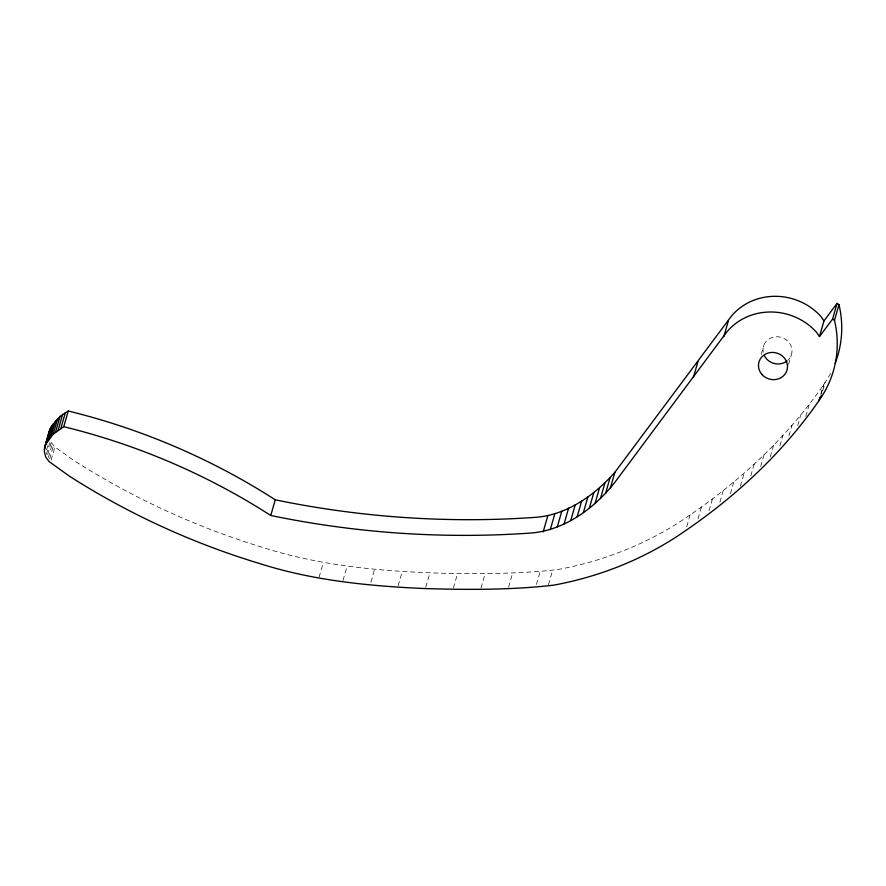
<?xml version="1.0" encoding="UTF-8"?>
<svg xmlns="http://www.w3.org/2000/svg" width="886" height="886" viewBox="0 0 886 886"><rect width="100%" height="100%" fill="white"/><g stroke="black" fill="none" stroke-linecap="round" stroke-linejoin="round"><path stroke-width="0.66" stroke-dasharray="4.43 3.32" d="M46.515 449.933L48.021 444.706M46.449 454.263L50.192 441.195L54.854 447.031L73.992 460.543A713.274 661.333 16 0 0 263.84 547.769C326.425 567.693 392.288 572.123 457.53 573.652C491.077 573.585 524.855 573.596 558.158 569.476A342.716 317.764 16 0 0 678.742 522.552C734.749 485.971 785.284 440.087 823.471 384.934L825.087 382.564A113.131 104.891 16 0 0 831.854 370.813M47.711 454.584L51.089 442.823M48.42 457.431L52.163 444.362M49.682 458.837L53.426 445.769M51.1 460.111L54.854 447.031M319.082 577.207L323.213 562.82M343.004 580.485L347.135 566.099M370.935 582.191L374.678 569.122M398.157 585.757L402.277 571.381M425.778 587.274L429.909 572.888M453.41 588.027L457.53 573.652M481.02 588.027L485.14 573.641M508.575 587.263L512.706 572.888M536.451 584.439L540.194 571.37M548.467 584.727L552.587 570.34M686.761 526.616L690.139 514.855M698.013 518.797L701.391 507.036M709.044 510.724L712.422 498.951M761.14 354.522L763.765 345.374M719.853 502.373L723.22 490.611M730.418 493.779L733.796 482.017M740.375 486.237L744.118 473.168M750.83 475.837L754.207 464.065M788.573 364.478L791.198 355.33M760.664 466.501L764.031 454.74M770.233 456.932L773.611 445.171M779.913 445.824L782.914 435.369M788.95 435.801L791.951 425.346M797.71 425.568L800.711 415.113M805.817 416.431L809.195 404.669M820.846 394.093L823.471 384.934M821.023 394.458L824.024 384.003M822.839 390.405L825.087 382.564M763.223 352.373A14.597 13.534 16 0 1 781.64 337.466A14.597 13.534 16 0 1 787.898 360.225"/><path stroke-width="1.33" d="M821.333 395.632L818.974 400.627C780.787 455.769 730.252 501.664 674.246 538.234A342.716 317.764 16 0 1 553.661 585.159C511.178 590.065 468.129 589.832 425.402 588.581C369.318 586.122 313.079 580.651 259.343 563.452A713.274 661.333 16 0 1 69.496 476.236L48.929 461.451L45.695 456.877L44.311 451.594L44.942 446.267L50.092 428.902L51.654 426.122L60.049 416.398L68.255 411.004A636.026 589.722 16 0 1 275.258 499.815A893.863 828.775 16 0 0 533.693 517.468C565.645 515.807 594.229 495.706 614.873 472.304L729.876 318.14A57.922 53.714 16 0 1 821.156 316.778L823.969 320.909L819.472 336.602L816.659 332.46A57.922 53.714 16 0 0 725.379 333.834L614.884 482.305C594.152 508.719 563.529 531.102 529.197 533.15A893.863 828.775 16 0 1 270.762 515.497A636.026 589.722 16 0 0 63.759 426.687L53.149 434.273L45.596 444.595M48.808 435.912L50.092 428.902M44.51 448.006L49.45 430.574M44.3 449.789L48.796 434.107M47.157 441.804L51.654 426.122M48.94 439.146L53.437 423.453M50.945 436.632L55.441 420.939M53.149 434.273L57.656 418.591M55.552 432.091L60.049 416.398M58.133 430.087L62.629 414.404M60.868 428.281L65.365 412.599M63.759 426.687L68.255 411.004M270.762 515.497L275.258 499.815M543.151 531.999L547.648 516.316M550.306 529.606L554.802 513.924M557.305 526.871L561.802 511.178M564.138 523.792L568.635 508.099M570.772 520.37L575.269 504.688M577.196 516.627L581.692 500.944M583.387 512.573L587.883 496.891M589.334 508.221L593.83 492.527M595.027 503.569L599.523 487.887M600.442 498.641L604.939 482.948M605.559 493.447L610.055 477.753M610.376 487.998L614.873 472.304M693.428 377.303L697.924 361.621M723.807 336.691L728.303 320.998M819.472 336.602L832.585 319.071L837.082 303.377L838.987 304.673A113.131 104.891 16 0 1 835.11 363.382M820.591 398.246A113.131 104.891 16 0 0 834.49 320.355L838.987 304.673M818.974 400.627L819.716 398.013M819.528 399.686L820.281 397.072M823.969 320.909L837.082 303.377M832.585 319.071L834.49 320.355M786.978 361.001A14.597 13.534 16 0 1 764.419 355.795M762.004 374.523A14.597 13.534 16 0 0 786.702 371.012A14.597 13.534 16 0 0 770.244 352.573A14.597 13.534 16 0 0 762.004 374.523"/></g></svg>
